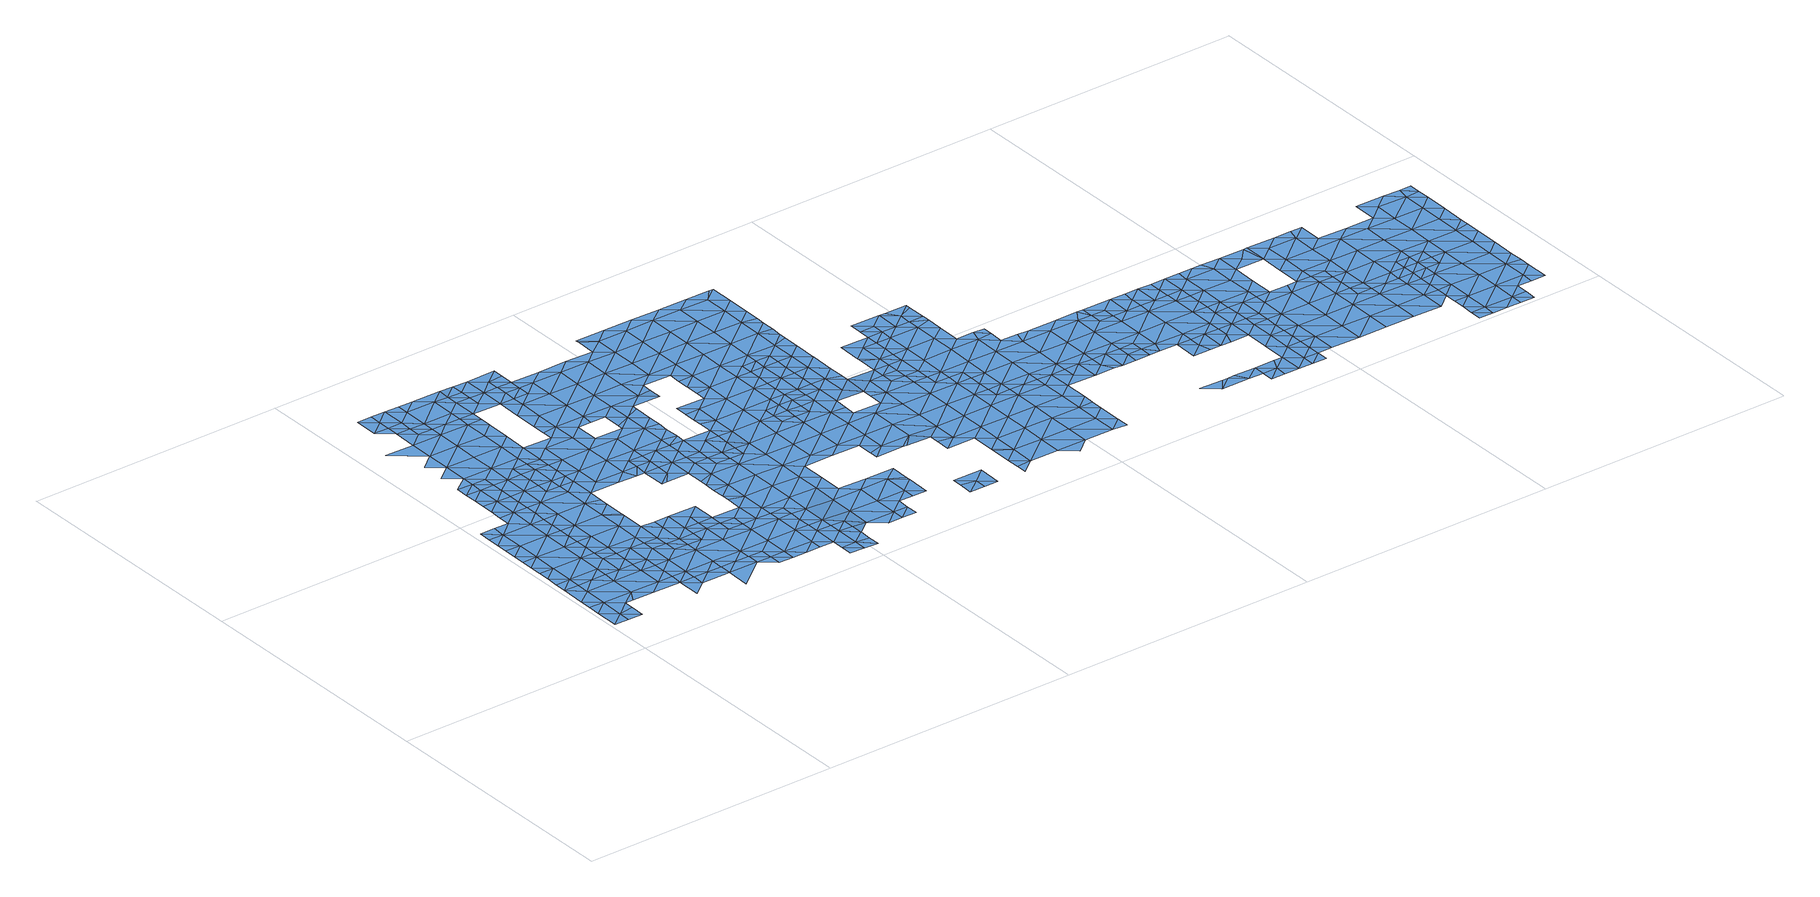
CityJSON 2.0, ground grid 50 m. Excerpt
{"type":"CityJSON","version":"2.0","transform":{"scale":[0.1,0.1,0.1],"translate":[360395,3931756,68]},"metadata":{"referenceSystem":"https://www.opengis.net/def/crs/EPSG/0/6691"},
"CityObjects":{
"waterbody1":{"type":"WaterBody","attributes":{"name":"9","class":"1140","function":"1","WaterBodyRiverFloodingRiskAttribute.description":"5","WaterBodyRiverFloodingRiskAttribute.rankOrg":"1","WaterBodyRiverFloodingRiskAttribute.adminType":"2","WaterBodyRiverFloodingRiskAttribute.scale":"L1"},"geometry":[{"type":"MultiSurface","lod":"1","boundaries":[[[0,1,2]],[[3,4,5]],[[4,6,5]],[[6,7,5]],[[5,7,8]],[[9,10,11]],[[12,2,13]],[[3,2,9]],[[0,2,3]],[[5,8,14]],[[0,3,5]],[[1,0,15]],[[0,5,14]],[[16,0,14]],[[9,2,10]],[[17,9,18]],[[11,18,9]],[[1,13,2]],[[9,19,3]],[[20,14,21]],[[8,21,14]],[[17,19,9]],[[15,0,16]],[[3,19,22]],[[22,4,3]],[[12,10,2]],[[23,24,25]],[[26,23,25]],[[25,24,27]],[[25,16,14]],[[27,16,25]],[[20,26,25]],[[14,20,25]]]}]},
"waterbody2":{"type":"WaterBody","attributes":{"name":"9","class":"1140","function":"1","WaterBodyRiverFloodingRiskAttribute.description":"5","WaterBodyRiverFloodingRiskAttribute.rankOrg":"1","WaterBodyRiverFloodingRiskAttribute.adminType":"2","WaterBodyRiverFloodingRiskAttribute.scale":"L1"},"geometry":[{"type":"MultiSurface","lod":"1","boundaries":[[[28,29,30]],[[31,32,13]],[[33,34,29]],[[29,28,33]],[[33,35,34]],[[36,13,32]],[[37,35,38]],[[37,34,35]],[[28,39,33]],[[35,40,38]],[[41,40,42]],[[41,38,40]],[[36,32,43]],[[39,44,33]],[[40,45,42]],[[46,47,48]],[[49,45,50]],[[49,42,45]],[[32,51,43]],[[35,52,40]],[[45,53,50]],[[53,54,55]],[[35,33,52]],[[55,50,53]],[[39,56,44]],[[57,47,58]],[[46,59,47]],[[33,44,52]],[[60,43,51]],[[53,61,54]],[[58,62,63]],[[64,61,65]],[[64,54,61]],[[56,66,44]],[[59,67,47]],[[45,68,53]],[[61,69,65]],[[47,67,58]],[[40,52,70]],[[71,72,62]],[[69,59,73]],[[45,40,68]],[[74,52,44]],[[73,65,69]],[[60,51,75]],[[53,76,61]],[[74,44,66]],[[77,78,79]],[[40,70,68]],[[51,80,81]],[[69,67,59]],[[82,70,52]],[[67,83,58]],[[58,84,62]],[[66,77,85]],[[51,81,75]],[[86,87,61]],[[61,87,69]],[[77,79,85]],[[88,74,66]],[[53,89,76]],[[82,52,74]],[[61,76,86]],[[88,66,85]],[[53,68,89]],[[62,90,71]],[[91,92,93]],[[79,94,85]],[[95,70,82]],[[96,93,71]],[[97,98,69]],[[69,98,67]],[[88,99,74]],[[100,70,95]],[[84,90,62]],[[69,87,97]],[[68,70,100]],[[101,75,81]],[[58,83,84]],[[102,76,89]],[[90,96,71]],[[103,91,93]],[[104,105,85]],[[104,85,94]],[[96,103,93]],[[106,68,100]],[[88,85,105]],[[107,101,81]],[[98,108,67]],[[89,68,109]],[[109,68,106]],[[110,107,81]],[[111,83,67]],[[103,112,91]],[[109,113,89]],[[99,88,114]],[[102,89,113]],[[115,101,107]],[[88,105,114]],[[116,96,90]],[[108,98,117]],[[118,113,109]],[[84,83,111]],[[105,119,114]],[[67,108,111]],[[111,120,84]],[[84,121,90]],[[119,105,122]],[[90,123,116]],[[118,124,113]],[[108,117,125]],[[109,126,118]],[[127,113,124]],[[125,128,108]],[[122,129,119]],[[130,127,124]],[[121,84,120]],[[90,121,123]],[[111,108,128]],[[114,119,131]],[[132,133,125]],[[129,131,119]],[[133,130,124]],[[132,130,133]],[[134,120,111]],[[135,136,137]],[[135,138,129]],[[137,138,135]],[[111,128,134]],[[139,125,133]],[[140,123,121]],[[128,125,139]],[[134,141,120]],[[120,141,121]],[[118,126,142]],[[138,143,129]],[[124,118,144]],[[145,142,126]],[[124,146,133]],[[137,147,138]],[[141,148,121]],[[144,118,142]],[[140,121,148]],[[149,128,139]],[[147,143,138]],[[150,140,148]],[[139,133,146]],[[124,144,146]],[[151,142,145]],[[146,152,139]],[[153,154,155]],[[151,145,156]],[[157,158,147]],[[147,158,143]],[[144,142,159]],[[149,139,152]],[[142,151,159]],[[156,155,154]],[[154,160,156]],[[149,161,162]],[[152,161,149]],[[163,143,164]],[[144,165,146]],[[143,158,164]],[[166,163,164]],[[157,167,158]],[[146,168,152]],[[169,162,161]],[[154,153,170]],[[166,171,172]],[[173,174,175]],[[144,159,176]],[[177,174,178]],[[179,180,169]],[[177,175,174]],[[172,171,181]],[[165,168,146]],[[171,166,164]],[[152,182,161]],[[159,183,176]],[[169,161,179]],[[184,154,170]],[[160,154,184]],[[185,167,186]],[[182,152,168]],[[144,176,165]],[[187,188,180]],[[186,178,185]],[[179,187,180]],[[189,181,190]],[[190,181,171]],[[178,174,185]],[[173,191,174]],[[170,189,190]],[[192,193,158]],[[158,167,192]],[[183,194,176]],[[182,195,161]],[[164,158,193]],[[196,170,190]],[[161,197,179]],[[167,185,192]],[[165,198,168]],[[199,188,187]],[[184,170,196]],[[193,200,164]],[[191,201,174]],[[195,197,161]],[[202,203,191]],[[174,204,185]],[[202,205,203]],[[171,164,200]],[[179,197,187]],[[206,184,196]],[[176,207,165]],[[187,208,199]],[[195,182,209]],[[203,201,191]],[[176,194,210]],[[196,190,211]],[[185,212,192]],[[213,206,196]],[[190,171,214]],[[197,215,187]],[[214,171,200]],[[194,216,210]],[[174,201,204]],[[165,207,198]],[[196,211,213]],[[187,215,208]],[[176,210,207]],[[211,190,214]],[[195,209,217]],[[206,213,218]],[[219,220,198]],[[185,204,212]],[[216,221,210]],[[207,219,198]],[[193,192,222]],[[208,223,224]],[[225,221,216]],[[226,211,214]],[[223,227,224]],[[228,195,217]],[[201,203,229]],[[203,230,229]],[[217,220,219]],[[231,204,201]],[[192,212,222]],[[208,215,223]],[[207,210,232]],[[232,210,221]],[[200,193,233]],[[197,195,234]],[[230,235,229]],[[214,200,233]],[[207,236,219]],[[217,219,228]],[[237,207,232]],[[212,204,238]],[[226,214,239]],[[193,222,233]],[[240,227,223]],[[201,229,241]],[[242,239,214]],[[195,228,234]],[[243,222,212]],[[244,223,215]],[[207,237,236]],[[215,197,245]],[[246,212,238]],[[231,201,241]],[[235,247,229]],[[243,212,246]],[[219,248,228]],[[249,219,236]],[[238,204,231]],[[214,233,242]],[[197,234,245]],[[247,250,229]],[[219,249,248]],[[235,251,247]],[[252,222,243]],[[241,229,250]],[[233,222,252]],[[242,253,239]],[[244,215,245]],[[223,244,240]],[[253,254,255]],[[255,239,253]],[[256,231,241]],[[254,257,258]],[[234,228,259]],[[260,242,233]],[[228,248,259]],[[261,233,252]],[[238,231,262]],[[263,245,234]],[[257,254,253]],[[264,256,241]],[[265,258,257]],[[241,250,264]],[[256,262,231]],[[265,266,267]],[[268,240,244]],[[257,266,265]],[[267,266,269]],[[264,250,270]],[[234,259,271]],[[245,272,244]],[[260,233,261]],[[260,273,242]],[[259,248,274]],[[263,234,271]],[[263,272,245]],[[275,257,253]],[[252,276,261]],[[253,242,273]],[[277,278,279]],[[272,268,244]],[[277,269,278]],[[270,280,264]],[[274,281,259]],[[269,266,278]],[[273,275,253]],[[259,282,271]],[[283,266,257]],[[259,281,282]],[[278,284,279]],[[285,264,280]],[[256,264,285]],[[286,260,261]],[[262,256,287]],[[266,288,278]],[[289,271,282]],[[290,256,285]],[[291,286,261]],[[287,256,290]],[[261,276,291]],[[263,271,289]],[[292,273,260]],[[293,268,272]],[[257,275,283]],[[294,275,273]],[[263,295,272]],[[296,291,276]],[[286,292,260]],[[288,266,283]],[[278,288,284]],[[297,295,263]],[[292,294,273]],[[295,293,272]],[[298,283,275]],[[282,299,289]],[[263,289,297]],[[300,298,275]],[[300,275,294]],[[284,301,302]],[[288,301,284]],[[303,304,305]],[[306,302,301]],[[296,307,291]],[[308,309,306]],[[310,286,291]],[[299,311,289]],[[312,288,283]],[[313,314,293]],[[315,294,292]],[[295,313,293]],[[316,283,298]],[[296,304,303]],[[317,303,305]],[[307,310,291]],[[306,301,308]],[[299,309,308]],[[303,307,296]],[[318,292,286]],[[319,314,313]],[[320,295,297]],[[321,315,292]],[[288,322,301]],[[297,289,323]],[[316,298,324]],[[310,318,286]],[[299,308,311]],[[312,283,316]],[[289,311,323]],[[301,325,308]],[[295,326,313]],[[319,313,327]],[[322,288,312]],[[320,326,295]],[[321,292,318]],[[303,328,307]],[[297,323,320]],[[316,324,329]],[[330,331,317]],[[329,324,332]],[[329,333,316]],[[303,317,331]],[[325,301,322]],[[325,334,308]],[[313,326,327]],[[312,316,333]],[[307,335,310]],[[336,337,332]],[[338,318,310]],[[337,321,318]],[[336,321,337]],[[311,308,334]],[[311,339,323]],[[328,335,307]],[[340,341,312]],[[340,312,333]],[[303,331,328]],[[334,339,311]],[[335,338,310]],[[322,312,341]],[[330,342,331]],[[343,332,337]],[[338,344,318]],[[345,337,318]],[[344,345,318]],[[346,347,322]],[[322,341,346]],[[325,322,347]],[[348,326,320]],[[320,323,349]],[[327,326,350]],[[342,351,331]],[[352,337,345]],[[331,351,328]],[[343,337,352]],[[323,339,349]],[[353,354,355]],[[342,353,355]],[[356,357,358]],[[359,335,328]],[[360,338,335]],[[358,357,361]],[[348,320,349]],[[325,347,362]],[[354,363,355]],[[351,359,328]],[[334,364,339]],[[350,326,348]],[[334,325,364]],[[342,355,351]],[[352,345,365]],[[366,365,345]],[[347,367,362]],[[364,325,362]],[[368,360,335]],[[369,370,371]],[[359,368,335]],[[369,361,370]],[[361,357,370]],[[372,352,365]],[[373,352,372]],[[374,373,372]],[[363,375,355]],[[367,376,362]],[[377,350,348]],[[355,378,351]],[[379,371,370]],[[363,371,379]],[[380,374,372]],[[381,374,380]],[[339,364,382]],[[349,339,383]],[[365,384,372]],[[385,381,380]],[[386,387,360]],[[388,370,357]],[[384,365,366]],[[368,386,360]],[[348,349,383]],[[351,389,359]],[[339,382,383]],[[387,386,366]],[[390,380,372]],[[363,379,375]],[[391,385,392]],[[378,389,351]],[[385,380,392]],[[393,372,384]],[[376,391,392]],[[394,379,370]],[[355,375,378]],[[395,384,366]],[[386,395,366]],[[362,376,396]],[[390,372,393]],[[359,397,368]],[[398,348,383]],[[377,348,398]],[[364,362,399]],[[388,394,370]],[[390,400,380]],[[389,397,359]],[[397,386,368]],[[357,401,388]],[[376,392,396]],[[399,362,396]],[[379,402,375]],[[392,380,400]],[[403,383,382]],[[404,395,386]],[[382,364,405]],[[394,402,379]],[[398,406,377]],[[407,392,400]],[[408,384,395]],[[409,392,407]],[[403,398,383]],[[410,404,386]],[[375,411,378]],[[396,392,409]],[[364,399,405]],[[397,410,386]],[[402,411,375]],[[412,413,401]],[[414,408,395]],[[414,395,404]],[[415,396,409]],[[403,382,405]],[[378,416,389]],[[399,396,417]],[[417,396,415]],[[388,401,413]],[[403,418,398]],[[411,416,378]],[[419,399,417]],[[413,420,388]],[[388,421,394]],[[389,422,397]],[[405,399,423]],[[424,404,410]],[[423,399,419]],[[425,410,397]],[[406,398,418]],[[420,421,388]],[[416,422,389]],[[426,427,405]],[[426,405,423]],[[422,425,397]],[[394,428,402]],[[429,424,410]],[[403,405,427]],[[425,429,410]],[[418,430,406]],[[421,428,394]],[[402,431,411]],[[432,424,429]],[[433,416,411]],[[418,403,434]],[[403,427,434]],[[435,420,413]],[[428,431,402]],[[431,433,411]],[[436,425,422]],[[433,437,416]],[[438,422,416]],[[418,434,439]],[[430,418,439]],[[437,438,416]],[[420,440,421]],[[441,436,422]],[[438,442,422]],[[442,441,422]],[[440,420,435]],[[421,443,428]],[[444,433,431]],[[443,421,440]],[[428,445,431]],[[431,446,444]],[[435,447,440]],[[445,428,443]],[[447,435,448]],[[447,449,440]],[[443,440,449]],[[450,431,445]],[[446,431,450]],[[451,445,443]],[[452,451,443]],[[452,443,449]],[[453,446,450]],[[454,450,445]],[[451,454,445]],[[455,453,450]],[[450,454,455]],[[454,456,455]],[[457,456,454]],[[458,455,456]],[[459,458,456]],[[459,456,457]],[[457,460,459]],[[457,461,460]],[[462,459,460]],[[461,463,460]],[[460,464,462]],[[463,464,460]],[[465,464,463]],[[466,465,463]],[[467,464,465]],[[465,466,468]],[[465,469,467]],[[465,468,469]],[[469,470,467]]]}]},
"waterbody3":{"type":"WaterBody","attributes":{"name":"9","class":"1140","function":"1","WaterBodyRiverFloodingRiskAttribute.description":"5","WaterBodyRiverFloodingRiskAttribute.rankOrg":"2","WaterBodyRiverFloodingRiskAttribute.adminType":"2","WaterBodyRiverFloodingRiskAttribute.scale":"L1"},"geometry":[{"type":"MultiSurface","lod":"1","boundaries":[[[471,472,92]],[[92,91,471]],[[473,472,471]],[[91,112,471]],[[112,474,471]],[[116,103,96]],[[473,471,474]],[[103,475,112]],[[103,116,475]],[[476,474,112]],[[475,476,112]],[[116,123,475]],[[477,474,476]],[[123,478,475]],[[479,476,475]],[[477,476,480]],[[479,480,476]],[[123,140,478]],[[479,475,478]],[[140,150,478]],[[150,481,478]],[[478,481,479]],[[480,479,482]],[[483,482,479]],[[479,481,483]],[[150,484,481]],[[485,481,484]],[[484,150,188]],[[188,486,484]],[[485,484,486]],[[199,487,188]],[[188,487,486]],[[488,486,487]],[[199,224,487]],[[224,488,487]],[[199,208,224]],[[224,227,488]]]}]},
"waterbody4":{"type":"WaterBody","attributes":{"name":"9","class":"1140","function":"1","WaterBodyRiverFloodingRiskAttribute.description":"5","WaterBodyRiverFloodingRiskAttribute.rankOrg":"2","WaterBodyRiverFloodingRiskAttribute.adminType":"2","WaterBodyRiverFloodingRiskAttribute.scale":"L1"},"geometry":[{"type":"MultiSurface","lod":"1","boundaries":[[[489,38,490]],[[37,38,489]],[[34,37,489]],[[34,489,491]],[[29,34,491]],[[492,147,493]],[[157,147,492]],[[28,30,494]],[[22,19,495]],[[495,496,4]],[[491,497,498]],[[497,499,498]],[[500,499,497]],[[501,502,503]],[[504,503,502]],[[137,136,493]],[[505,493,136]],[[493,505,506]],[[493,506,507]],[[507,506,115]],[[507,115,508]],[[509,507,508]],[[507,509,492]],[[175,177,509]],[[177,178,509]],[[504,65,503]],[[509,178,492]],[[492,178,186]],[[205,202,510]],[[202,191,510]],[[173,175,510]],[[510,175,511]],[[512,511,175]],[[513,511,512]],[[55,54,514]],[[64,65,504]],[[64,504,54]],[[54,504,514]],[[504,515,514]],[[50,55,514]],[[49,50,516]],[[42,49,516]],[[41,42,490]],[[489,490,497]],[[491,489,497]],[[30,29,491]],[[135,517,136]],[[493,147,137]],[[505,136,517]],[[518,515,504]],[[514,515,519]],[[520,521,522]],[[521,523,522]],[[516,520,522]],[[516,514,520]],[[516,50,514]],[[490,516,522]],[[490,42,516]],[[490,522,524]],[[499,525,498]],[[526,496,527]],[[497,528,500]],[[529,528,524]],[[530,529,524]],[[531,530,522]],[[522,523,531]],[[46,48,501]],[[46,501,503]],[[504,502,518]],[[73,46,503]],[[65,73,503]],[[519,520,514]],[[524,528,497]],[[497,490,524]],[[532,506,505]],[[101,115,506]],[[533,107,110]],[[107,533,508]],[[533,534,508]],[[534,512,508]],[[115,107,508]],[[508,512,509]],[[507,492,493]],[[186,157,492]],[[167,157,186]],[[510,191,173]],[[511,535,510]],[[175,509,512]],[[534,513,512]],[[535,511,536]],[[60,75,537]],[[43,60,537]],[[36,43,538]],[[10,538,539]],[[11,10,539]],[[18,11,539]],[[18,539,540]],[[540,539,78]],[[541,536,542]],[[13,36,538]],[[12,13,538]],[[10,12,538]],[[78,539,532]],[[539,538,532]],[[532,538,537]],[[538,43,537]],[[532,537,506]],[[537,75,506]],[[75,101,506]],[[79,78,532]],[[104,94,517]],[[517,94,505]],[[94,532,505]],[[105,104,517]],[[122,105,517]],[[56,39,540]],[[77,56,540]],[[494,39,28]],[[56,77,66]],[[135,129,122]],[[522,530,524]],[[543,205,535]],[[544,543,535]],[[541,544,535]],[[73,59,46]],[[535,205,510]],[[536,541,535]],[[135,122,517]],[[79,532,94]],[[540,78,77]],[[18,540,39]],[[494,18,39]],[[22,495,4]],[[6,4,496]],[[6,496,7]],[[526,7,496]],[[496,498,527]],[[496,491,498]],[[495,491,496]],[[495,30,491]],[[19,30,495]],[[19,494,30]],[[17,494,19]],[[17,18,494]],[[525,527,498]],[[38,41,490]]]}]},
"waterbody5":{"type":"WaterBody","attributes":{"name":"9","class":"1140","function":"1","WaterBodyRiverFloodingRiskAttribute.description":"5","WaterBodyRiverFloodingRiskAttribute.rankOrg":"2","WaterBodyRiverFloodingRiskAttribute.adminType":"2","WaterBodyRiverFloodingRiskAttribute.scale":"L1"},"geometry":[{"type":"MultiSurface","lod":"1","boundaries":[[[86,76,545]],[[130,545,127]],[[132,546,130]],[[102,127,545]],[[86,545,87]],[[97,87,546]],[[117,546,132]],[[117,98,546]],[[113,127,102]],[[76,102,545]],[[87,545,546]],[[132,125,117]],[[98,97,546]],[[130,546,545]]]}]},
"waterbody6":{"type":"WaterBody","attributes":{"name":"9","class":"1140","function":"1","WaterBodyRiverFloodingRiskAttribute.description":"5","WaterBodyRiverFloodingRiskAttribute.rankOrg":"1","WaterBodyRiverFloodingRiskAttribute.adminType":"2","WaterBodyRiverFloodingRiskAttribute.scale":"L1"},"geometry":[{"type":"MultiSurface","lod":"1","boundaries":[[[547,548,549]],[[550,551,483]],[[488,227,548]],[[481,485,483]],[[550,486,547]],[[486,488,548]],[[483,485,550]],[[551,482,483]],[[485,486,550]],[[547,486,548]],[[552,549,548]],[[551,550,547]],[[552,548,227]]]}]},
"waterbody7":{"type":"WaterBody","attributes":{"name":"9","class":"1140","function":"1","WaterBodyRiverFloodingRiskAttribute.description":"5","WaterBodyRiverFloodingRiskAttribute.rankOrg":"2","WaterBodyRiverFloodingRiskAttribute.adminType":"2","WaterBodyRiverFloodingRiskAttribute.scale":"L1"},"geometry":[{"type":"MultiSurface","lod":"1","boundaries":[[[184,553,194]],[[554,184,194]],[[206,218,553]],[[239,255,555]],[[254,556,555]],[[156,160,554]],[[226,239,555]],[[553,184,206]],[[151,156,554]],[[159,151,554]],[[183,159,554]],[[183,554,194]],[[213,211,226]],[[213,226,555]],[[160,184,554]],[[218,213,555]],[[225,553,218]],[[225,556,265]],[[556,225,218]],[[556,218,555]],[[216,194,553]],[[254,555,255]],[[258,556,254]],[[265,556,258]],[[216,553,225]]]}]},
"waterbody8":{"type":"WaterBody","attributes":{"name":"9","class":"1140","function":"1","WaterBodyRiverFloodingRiskAttribute.description":"5","WaterBodyRiverFloodingRiskAttribute.rankOrg":"1","WaterBodyRiverFloodingRiskAttribute.adminType":"2","WaterBodyRiverFloodingRiskAttribute.scale":"L1"},"geometry":[{"type":"MultiSurface","lod":"1","boundaries":[[[557,558,559]],[[560,557,559]],[[560,559,561]],[[559,558,562]],[[562,563,559]],[[563,561,559]]]}]},
"waterbody9":{"type":"WaterBody","attributes":{"name":"9","class":"1140","function":"1","WaterBodyRiverFloodingRiskAttribute.description":"5","WaterBodyRiverFloodingRiskAttribute.rankOrg":"2","WaterBodyRiverFloodingRiskAttribute.adminType":"2","WaterBodyRiverFloodingRiskAttribute.scale":"L1"},"geometry":[{"type":"MultiSurface","lod":"1","boundaries":[[[300,315,564]],[[336,564,321]],[[324,300,564]],[[324,298,300]],[[300,294,315]],[[336,332,564]],[[324,564,332]],[[315,321,564]]]}]},
"waterbody10":{"type":"WaterBody","attributes":{"name":"9","class":"1140","function":"1","WaterBodyRiverFloodingRiskAttribute.description":"5","WaterBodyRiverFloodingRiskAttribute.rankOrg":"2","WaterBodyRiverFloodingRiskAttribute.adminType":"2","WaterBodyRiverFloodingRiskAttribute.scale":"L1"},"geometry":[{"type":"MultiSurface","lod":"1","boundaries":[[[381,385,565]],[[566,565,385]],[[391,376,566]],[[381,565,374]],[[566,385,391]],[[346,341,566]],[[340,333,565]],[[343,352,567]],[[373,567,352]],[[373,374,567]],[[565,567,374]],[[565,333,567]],[[333,329,567]],[[329,343,567]],[[332,343,329]],[[341,565,566]],[[341,340,565]],[[347,346,367]],[[367,346,566]],[[367,566,376]]]}]},
"waterbody11":{"type":"WaterBody","attributes":{"name":"9","class":"1140","function":"1","WaterBodyRiverFloodingRiskAttribute.description":"5","WaterBodyRiverFloodingRiskAttribute.rankOrg":"2","WaterBodyRiverFloodingRiskAttribute.adminType":"2","WaterBodyRiverFloodingRiskAttribute.scale":"L1"},"geometry":[{"type":"MultiSurface","lod":"1","boundaries":[[[424,414,404]],[[568,414,424]],[[408,414,569]],[[569,414,568]],[[424,432,568]],[[570,569,568]],[[570,568,432]],[[436,571,425]],[[571,432,429]],[[429,425,571]],[[432,572,570]],[[572,432,571]],[[436,441,571]],[[444,573,433]],[[573,438,437]],[[574,575,576]],[[437,433,573]],[[576,570,574]],[[570,572,574]],[[573,577,438]],[[575,578,579]],[[574,578,575]],[[577,441,442]],[[442,438,577]],[[579,580,581]],[[444,446,573]],[[582,583,571]],[[571,441,582]],[[580,579,578]],[[572,571,583]],[[441,577,582]],[[583,584,572]],[[446,585,573]],[[574,572,584]],[[574,586,578]],[[578,587,580]],[[584,586,574]],[[577,573,588]],[[586,587,578]],[[585,446,453]],[[573,585,588]],[[582,577,589]],[[582,590,583]],[[453,455,585]],[[583,591,584]],[[577,588,589]],[[592,587,586]],[[593,586,584]],[[594,588,585]],[[590,582,589]],[[583,590,591]],[[594,585,455]],[[584,591,593]],[[586,595,592]],[[595,586,593]],[[588,596,589]],[[590,597,591]],[[594,596,588]],[[592,595,598]],[[589,599,590]],[[455,458,594]],[[600,599,589]],[[458,459,594]],[[601,590,599]],[[597,590,601]],[[589,596,600]],[[602,597,601]],[[603,596,594]],[[600,604,599]],[[605,594,459]],[[596,606,600]],[[607,604,600]],[[605,459,462]],[[603,594,605]],[[603,606,596]],[[462,464,605]],[[600,606,607]],[[464,608,605]],[[609,603,605]],[[608,609,605]],[[467,608,464]],[[603,610,606]],[[607,606,611]],[[609,610,603]],[[612,613,614]],[[610,611,606]],[[467,470,608]],[[614,613,615]],[[468,616,469]],[[470,617,608]],[[615,613,618]],[[608,617,609]],[[619,470,469]],[[620,611,610]],[[609,621,610]],[[469,616,619]],[[622,615,618]],[[619,617,470]],[[617,623,609]],[[621,624,610]],[[624,620,610]],[[609,623,621]],[[619,616,625]],[[626,627,618]],[[622,618,627]],[[628,620,624]],[[629,617,619]],[[630,619,625]],[[631,621,623]],[[617,632,623]],[[623,633,631]],[[630,625,634]],[[619,630,629]],[[634,635,630]],[[617,629,632]],[[633,623,632]],[[635,636,630]],[[630,636,629]],[[637,633,632]],[[638,637,632]],[[635,639,636]],[[632,629,640]],[[640,629,636]],[[639,641,636]],[[642,632,640]],[[638,632,642]],[[643,640,636]],[[641,643,636]],[[644,638,642]],[[645,642,640]],[[646,645,640]],[[646,640,643]],[[647,643,641]],[[648,644,642]],[[645,649,642]],[[650,651,652]],[[647,641,653]],[[649,648,642]],[[654,650,652]],[[655,643,647]],[[656,650,654]],[[657,656,654]],[[653,658,647]],[[659,655,647]],[[660,657,654]],[[661,657,660]],[[662,661,660]],[[663,654,652]],[[659,647,658]],[[664,662,665]],[[662,660,665]],[[658,664,665]],[[654,666,660]],[[667,658,665]],[[659,658,667]],[[666,654,663]],[[660,668,665]],[[669,659,667]],[[668,660,666]],[[665,670,667]],[[671,669,667]],[[672,670,665]],[[672,665,668]],[[667,670,671]],[[666,663,673]],[[663,674,673]],[[668,666,675]],[[671,670,676]],[[666,673,675]],[[672,668,677]],[[674,678,673]],[[668,675,677]],[[676,670,679]],[[670,672,680]],[[672,677,680]],[[679,670,680]],[[675,681,677]],[[675,673,682]],[[673,678,682]],[[683,679,680]],[[684,685,677]],[[677,685,680]],[[675,686,681]],[[677,681,684]],[[687,683,680]],[[675,682,686]],[[688,682,678]],[[680,685,687]],[[689,681,686]],[[683,687,690]],[[682,691,686]],[[686,692,689]],[[691,682,688]],[[693,686,691]],[[692,686,693]],[[688,694,691]],[[695,692,693]],[[696,693,691]],[[697,696,691]],[[691,694,697]],[[698,695,693]],[[693,696,699]],[[693,699,698]]]}]},
"waterbody12":{"type":"WaterBody","attributes":{"name":"9","class":"1140","function":"1","WaterBodyRiverFloodingRiskAttribute.description":"5","WaterBodyRiverFloodingRiskAttribute.rankOrg":"1","WaterBodyRiverFloodingRiskAttribute.adminType":"2","WaterBodyRiverFloodingRiskAttribute.scale":"L1"},"geometry":[{"type":"MultiSurface","lod":"1","boundaries":[[[569,700,408]],[[569,570,700]],[[575,701,700]],[[701,702,700]],[[703,702,701]],[[704,408,700]],[[576,700,570]],[[576,575,700]],[[575,579,701]],[[579,581,701]],[[581,703,701]],[[704,700,702]]]}]},
"waterbody13":{"type":"WaterBody","attributes":{"name":"9","class":"1140","function":"1","WaterBodyRiverFloodingRiskAttribute.description":"5","WaterBodyRiverFloodingRiskAttribute.rankOrg":"1","WaterBodyRiverFloodingRiskAttribute.adminType":"2","WaterBodyRiverFloodingRiskAttribute.scale":"L1"},"geometry":[{"type":"MultiSurface","lod":"1","boundaries":[[[598,705,706]],[[592,598,706]],[[587,707,708]],[[709,706,710]],[[706,709,707]],[[711,712,708]],[[706,705,710]],[[592,706,587]],[[587,706,707]],[[708,707,711]],[[712,581,580]],[[708,712,580]],[[580,587,708]]]}]},
"waterbody14":{"type":"WaterBody","attributes":{"name":"9","class":"1140","function":"1","WaterBodyRiverFloodingRiskAttribute.description":"5","WaterBodyRiverFloodingRiskAttribute.rankOrg":"1","WaterBodyRiverFloodingRiskAttribute.adminType":"2","WaterBodyRiverFloodingRiskAttribute.scale":"L1"},"geometry":[{"type":"MultiSurface","lod":"1","boundaries":[[[641,713,714]],[[653,641,715]],[[664,653,715]],[[641,714,715]],[[713,716,714]],[[714,717,718]],[[627,719,720]],[[719,721,720]],[[722,716,713]],[[715,714,718]],[[723,651,724]],[[656,725,650]],[[725,717,721]],[[658,653,664]],[[715,662,664]],[[657,725,656]],[[718,717,725]],[[657,718,725]],[[661,718,657]],[[662,718,661]],[[715,718,662]],[[721,719,726]],[[651,650,724]],[[627,626,719]],[[723,727,651]],[[728,719,626]],[[719,728,729]],[[726,723,724]],[[729,726,719]],[[726,724,721]],[[721,724,725]],[[725,724,650]],[[722,713,635]],[[639,635,713]],[[730,722,731]],[[722,635,731]],[[713,641,639]],[[731,635,634]],[[634,625,731]],[[625,732,731]],[[730,731,732]]]}]},
"waterbody15":{"type":"WaterBody","attributes":{"name":"9","class":"1140","function":"1","WaterBodyRiverFloodingRiskAttribute.description":"5","WaterBodyRiverFloodingRiskAttribute.rankOrg":"1","WaterBodyRiverFloodingRiskAttribute.adminType":"2","WaterBodyRiverFloodingRiskAttribute.scale":"L1"},"geometry":[{"type":"MultiSurface","lod":"1","boundaries":[[[733,734,735]],[[736,737,738]],[[739,737,736]],[[740,741,742]],[[740,743,741]],[[743,740,744]],[[745,744,740]],[[744,745,746]],[[746,745,747]],[[748,747,745]],[[749,747,748]],[[747,749,750]],[[751,750,749]],[[750,751,752]],[[685,752,751]],[[684,752,685]],[[684,689,752]],[[681,689,684]],[[683,690,753]],[[753,690,754]],[[690,751,754]],[[755,753,754]],[[755,756,753]],[[757,756,755]],[[758,759,760]],[[761,760,759]],[[760,761,762]],[[763,762,761]],[[763,764,762]],[[765,757,766]],[[767,757,765]],[[759,757,767]],[[759,767,768]],[[767,765,768]],[[769,766,757]],[[770,766,769]],[[771,772,773]],[[772,774,773]],[[772,775,774]],[[772,755,775]],[[772,769,755]],[[774,775,776]],[[754,776,775]],[[749,776,754]],[[738,774,776]],[[777,737,778]],[[739,778,737]],[[779,778,739]],[[778,779,780]],[[779,781,780]],[[781,779,782]],[[783,782,779]],[[784,785,742]],[[740,742,785]],[[785,786,787]],[[788,787,786]],[[788,739,787]],[[787,739,736]],[[736,748,787]],[[736,776,748]],[[787,745,785]],[[789,741,743]],[[790,645,646]],[[790,791,645]],[[792,791,790]],[[792,760,791]],[[792,790,659]],[[655,659,790]],[[790,643,655]],[[792,659,669]],[[671,758,792]],[[669,671,792]],[[649,645,791]],[[644,648,793]],[[648,794,793]],[[762,794,648]],[[791,762,648]],[[795,793,794]],[[795,796,793]],[[797,798,796]],[[797,799,798]],[[744,800,743]],[[740,785,745]],[[746,801,744]],[[624,802,628]],[[802,624,631]],[[621,631,624]],[[631,633,802]],[[633,799,802]],[[799,628,802]],[[799,633,798]],[[798,633,637]],[[637,638,798]],[[798,638,796]],[[796,638,793]],[[793,638,644]],[[791,648,649]],[[803,746,747]],[[745,787,748]],[[776,749,748]],[[747,750,804]],[[749,754,751]],[[752,805,750]],[[687,685,751]],[[689,692,752]],[[646,643,790]],[[687,751,690]],[[679,683,753]],[[755,754,775]],[[756,679,753]],[[806,807,694]],[[694,807,808]],[[808,807,809]],[[809,807,810]],[[807,811,810]],[[807,812,811]],[[810,811,735]],[[811,733,735]],[[813,733,811]],[[734,814,735]],[[815,735,814]],[[815,816,735]],[[817,816,818]],[[817,810,816]],[[817,819,810]],[[817,820,819]],[[769,757,755]],[[820,821,819]],[[821,789,819]],[[819,789,743]],[[800,819,743]],[[800,809,819]],[[822,809,800]],[[800,823,822]],[[800,744,823]],[[801,823,744]],[[804,803,747]],[[804,805,824]],[[804,750,805]],[[695,824,805]],[[824,695,698]],[[760,792,758]],[[761,759,768]],[[760,762,791]],[[761,825,763]],[[794,762,764]],[[825,761,768]],[[772,770,769]],[[770,772,771]],[[736,738,776]],[[778,780,777]],[[816,810,735]],[[819,809,810]],[[809,822,808]],[[788,779,739]],[[781,782,826]],[[788,783,779]],[[697,694,808]],[[806,812,807]],[[812,827,811]],[[813,827,828]],[[829,699,822]],[[699,829,698]],[[805,692,695]],[[692,805,752]],[[823,829,822]],[[827,813,811]],[[699,696,822]],[[696,808,822]],[[808,696,697]],[[785,784,830]],[[785,830,786]],[[786,831,788]],[[830,831,786]],[[831,783,788]],[[820,817,832]],[[818,832,817]]]}]},
"waterbody16":{"type":"WaterBody","attributes":{"name":"9","class":"1140","function":"1","WaterBodyRiverFloodingRiskAttribute.description":"5","WaterBodyRiverFloodingRiskAttribute.rankOrg":"2","WaterBodyRiverFloodingRiskAttribute.adminType":"2","WaterBodyRiverFloodingRiskAttribute.scale":"L1"},"geometry":[{"type":"MultiSurface","lod":"1","boundaries":[[[801,833,823]],[[801,746,833]],[[803,833,746]],[[803,824,833]],[[803,804,824]],[[698,829,833]],[[824,698,833]],[[829,823,833]]]}]}
},
"vertices":[
[90,153,13],[118,130,13],[146,152,13],[90,199,13],[62,223,14],[34,200,13],[34,223,14],[6,224,14],[5,178,13],[147,199,13],[175,175,13],[175,198,13],[175,152,13],[174,129,13],[33,154,13],[77,130,13],[61,131,13],[147,222,14],[176,221,14],[119,222,14],[4,131,13],[5,155,13],[91,223,14],[32,85,13],[60,84,13],[32,108,13],[4,85,13],[61,112,13],
[148,268,14],[120,291,14],[120,268,14],[174,83,13],[202,105,13],[149,291,14],[121,315,14],[149,337,14],[203,128,13],[121,338,14],[121,361,14],[177,267,14],[150,383,14],[122,384,14],[122,407,14],[231,128,13],[205,290,14],[151,430,14],[97,592,15],[97,615,15],[68,593,15],[122,430,14],[123,453,15],[259,104,13],[206,336,14],[151,476,15],[123,499,15],[123,476,15],[205,267,14],[69,639,15],[98,662,15],[125,592,15],[259,127,13],[152,522,15],[98,708,15],[70,685,15],[124,522,15],[124,546,15],[233,267,14],[154,614,15],[207,429,14],[153,568,15],[207,383,14],[99,754,15],[42,755,15],[125,569,15],[234,313,14],[288,127,13],[180,498,15],[233,243,14],[233,220,14],[261,220,13],[258,58,13],[316,103,13],[235,359,14],[154,661,15],[155,707,15],[261,243,13],[181,522,15],[181,545,15],[262,289,13],[208,475,15],[156,753,15],[100,823,15],[72,824,15],[100,800,15],[289,219,13],[235,365,14],[128,777,15],[181,568,15],[182,591,15],[263,312,13],[235,405,14],[316,127,13],[208,498,15],[128,800,15],[290,243,13],[290,266,13],[236,423,14],[344,103,13],[210,614,15],[236,451,14],[344,80,13],[211,660,15],[129,823,15],[237,498,14],[291,312,13],[344,126,13],[156,776,15],[210,590,15],[265,474,14],[319,288,13],[212,706,15],[212,752,15],[318,265,13],[184,776,15],[266,520,14],[238,590,14],[293,450,14],[237,521,14],[239,636,14],[347,265,13],[238,544,14],[347,311,13],[238,567,14],[266,566,14],[240,682,15],[346,242,13],[346,219,13],[374,218,13],[375,241,13],[267,613,14],[213,775,15],[240,729,15],[321,473,14],[403,264,13],[322,519,14],[332,450,13],[323,566,14],[403,218,13],[241,752,15],[296,635,14],[241,775,15],[350,473,14],[324,612,14],[359,403,13],[377,426,13],[349,403,13],[349,450,13],[431,217,13],[431,240,13],[350,496,14],[378,449,13],[324,658,14],[296,655,14],[404,295,13],[432,287,13],[380,565,14],[404,310,13],[459,217,13],[352,588,14],[296,682,14],[405,403,13],[433,333,13],[404,334,13],[486,124,13],[486,147,13],[458,124,13],[379,518,14],[458,147,13],[458,171,13],[325,704,14],[297,728,14],[405,356,13],[352,634,14],[379,495,14],[406,449,13],[487,193,13],[459,194,13],[326,750,14],[298,774,14],[405,370,13],[433,379,13],[514,123,12],[488,239,13],[489,286,13],[407,495,14],[381,657,14],[434,425,13],[382,703,14],[408,587,14],[326,774,14],[489,332,13],[543,146,10],[514,100,12],[542,100,10],[544,192,10],[514,77,12],[434,448,13],[436,564,14],[355,773,14],[378,634,14],[436,518,14],[462,402,13],[545,239,11],[462,425,13],[490,378,13],[382,750,14],[435,495,14],[409,634,14],[463,448,13],[437,610,14],[408,597,14],[464,511,14],[545,285,11],[383,796,14],[355,796,14],[464,494,14],[490,401,13],[355,819,14],[438,656,14],[599,99,10],[570,76,10],[601,191,10],[464,540,14],[546,331,11],[438,702,14],[599,76,10],[465,586,14],[465,561,14],[573,215,11],[519,401,12],[412,818,14],[600,145,10],[547,377,11],[573,261,11],[440,795,14],[439,749,14],[573,216,11],[627,99,10],[466,633,14],[466,622,14],[628,122,10],[627,75,10],[574,307,11],[547,423,11],[519,447,13],[519,424,12],[657,191,10],[548,470,12],[520,470,13],[494,655,14],[603,376,11],[603,330,11],[629,214,10],[496,748,14],[656,144,10],[520,493,13],[549,516,12],[521,522,12],[469,818,14],[521,539,12],[656,121,10],[495,702,14],[497,794,14],[604,423,11],[522,632,14],[605,469,12],[631,307,11],[521,561,12],[550,562,12],[522,586,12],[684,121,10],[523,659,13],[523,678,13],[606,515,12],[578,585,12],[685,167,10],[660,375,11],[686,213,10],[606,561,12],[552,701,13],[685,176,10],[659,329,11],[661,422,11],[525,817,13],[633,445,12],[553,793,13],[687,306,11],[553,747,13],[634,491,12],[580,677,13],[633,468,12],[607,607,12],[579,605,12],[715,282,11],[687,275,11],[687,259,11],[579,631,12],[716,328,11],[608,654,12],[579,654,12],[717,375,11],[608,700,13],[663,560,12],[554,839,13],[526,855,13],[661,445,12],[662,514,12],[743,259,11],[717,421,11],[526,863,13],[610,792,13],[690,444,12],[664,607,12],[609,746,13],[662,491,12],[664,653,12],[611,838,13],[583,862,13],[773,327,11],[691,514,12],[749,258,11],[772,281,11],[690,491,12],[691,537,12],[665,699,13],[773,374,11],[690,467,12],[718,467,12],[745,397,11],[666,745,13],[691,560,12],[692,583,12],[800,258,9],[719,490,12],[746,418,11],[746,443,12],[692,606,12],[692,629,12],[667,838,13],[667,791,13],[639,861,13],[829,280,9],[747,490,12],[800,239,9],[799,211,9],[828,234,9],[854,72,9],[882,95,9],[854,93,9],[829,327,9],[802,396,10],[854,118,9],[721,652,12],[856,211,9],[722,698,13],[775,466,12],[803,443,10],[721,629,12],[830,373,9],[855,160,9],[883,141,9],[855,164,9],[776,512,12],[747,513,12],[748,536,12],[885,233,9],[749,628,12],[696,860,13],[885,279,9],[884,187,9],[776,559,12],[748,559,12],[723,744,13],[723,790,13],[804,489,12],[748,582,12],[831,419,9],[803,425,10],[940,140,9],[886,326,9],[804,535,12],[749,605,12],[777,605,12],[804,503,12],[941,186,9],[832,465,10],[778,651,12],[887,372,9],[724,837,13],[778,697,13],[805,581,12],[939,94,9],[941,232,9],[780,790,13],[860,442,10],[779,743,13],[753,859,13],[805,582,12],[860,488,10],[806,627,12],[888,418,9],[942,279,9],[967,70,9],[996,93,9],[860,465,10],[806,659,12],[943,325,9],[806,674,12],[781,836,13],[807,695,13],[997,139,9],[997,185,9],[943,371,9],[807,720,13],[888,441,10],[916,395,9],[807,737,13],[808,766,13],[998,231,9],[916,418,9],[800,859,13],[999,278,9],[916,441,10],[971,301,9],[809,812,13],[1053,92,9],[944,394,9],[971,324,9],[971,347,9],[809,858,13],[1053,138,9],[972,394,9],[972,371,9],[1054,184,9],[999,301,9],[1055,231,9],[1027,300,9],[1081,115,9],[1081,90,9],[1082,161,9],[1055,277,9],[1083,207,9],[1082,185,9],[1056,300,9],[1083,253,9],[1084,299,8],[1112,276,8],[1140,252,8],[1112,299,8],[1141,299,8],[1169,275,8],[1180,252,8],[1169,298,8],[1197,251,8],[1197,298,8],[1225,274,8],[1224,251,8],[1226,297,8],[1253,251,8],[1254,274,8],[1254,297,8],
[101,846,15],[73,870,15],[101,870,15],[129,869,15],[157,799,15],[157,846,15],[158,869,15],[213,798,15],[214,845,15],[186,868,15],[242,821,14],[243,867,15],[242,844,14],[270,798,14],[270,821,14],[299,820,14],[327,797,14],[327,820,14],
[93,338,14],[93,384,14],[92,292,14],[431,194,13],[374,195,13],[148,245,14],[91,246,14],[34,247,14],[36,339,14],[35,293,14],[7,316,14],[8,339,14],[68,570,15],[68,546,15],[96,569,15],[96,523,15],[317,196,13],[316,150,13],[373,149,13],[372,103,13],[430,148,13],[486,101,13],[457,78,13],[429,102,13],[429,79,13],[95,477,15],[67,500,15],[94,430,14],[318,242,13],[67,523,15],[66,477,15],[66,454,15],[38,454,15],[37,431,14],[9,455,15],[37,385,14],[7,293,14],[6,247,14],[7,270,14],[8,362,14],[8,386,14],[9,409,14],[9,432,14],[260,197,13],[372,79,13],[400,79,13],[485,55,13],[457,55,13],[260,151,13],[203,151,13],[204,198,13],[205,244,14],[485,31,13],[456,32,13],[513,54,12],[513,31,12],
[209,521,15],[210,567,15],
[299,866,14],[327,843,14],[356,866,14],[271,844,14],[270,867,14],[356,845,14],
[435,471,14],[378,472,14],[491,424,13],[492,471,14],
[741,101,10],[740,74,10],[769,96,10],[741,120,10],[798,119,10],[769,73,10],[797,73,10],
[662,468,12],
[720,559,12],[720,606,12],[719,513,12],
[888,464,10],[889,487,10],[917,487,10],[944,417,9],[945,463,10],[999,324,9],[946,510,10],[918,533,10],[917,510,10],[1000,370,9],[946,556,10],[918,556,10],[947,579,10],[918,579,10],[1001,416,9],[1002,463,10],[1002,509,10],[1056,323,9],[1003,555,10],[975,579,10],[1057,369,9],[1058,415,9],[1058,462,10],[1030,485,10],[1003,578,10],[1031,531,10],[1113,322,8],[1032,563,10],[1114,368,8],[1065,485,10],[1032,578,10],[1086,438,9],[1114,415,8],[1087,465,10],[1087,484,10],[1170,367,8],[1121,438,8],[1169,321,8],[1171,414,8],[1143,437,8],[1226,320,8],[1227,367,8],[1228,413,8],[1200,436,8],[1251,112,8],[1279,88,8],[1297,111,8],[1308,111,8],[1274,250,8],[1283,319,8],[1336,88,8],[1282,273,8],[1244,436,8],[1256,389,8],[1322,111,8],[1284,366,8],[1256,412,8],[1310,250,8],[1364,87,8],[1365,110,8],[1256,435,8],[1339,319,8],[1339,272,8],[1284,389,8],[1340,365,8],[1312,388,8],[1338,249,8],[1367,249,8],[1395,271,8],[1341,388,8],[1369,387,8],[1395,248,8],[1396,318,8],[1423,248,8],[1397,364,8],[1424,294,8],[1397,387,8],[1425,340,8],[1425,317,8],[1452,271,8],[1426,387,8],[1425,363,8],[1478,108,8],[1478,85,8],[1506,85,8],[1452,248,8],[1507,131,8],[1452,294,8],[1478,132,8],[1479,155,8],[1480,247,8],[1481,293,8],[1507,177,8],[1479,178,8],[1479,201,8],[1563,84,8],[1480,224,8],[1508,224,8],[1563,130,8],[1509,270,8],[1564,176,8],[1509,293,8],[1565,269,8],[1537,292,8],[1565,223,8],[1620,129,8],[1619,83,8],[1621,176,8],[1574,292,8],[1621,222,8],[1676,82,8],[1594,292,8],[1622,268,8],[1649,198,8],[1677,128,8],[1623,291,8],[1650,221,8],[1650,244,8],[1677,175,8],[1650,268,8],[1733,81,8],[1678,198,8],[1651,291,8],[1733,128,8],[1706,197,8],[1734,174,8],[1761,104,8],[1734,197,8],[1762,150,8],[1762,127,8],[1763,196,8],[1762,173,8],
[889,511,10],[890,557,10],[861,534,10],[862,580,10],[861,525,10],
[1032,614,10],[1004,601,10],[976,625,10],[947,602,10],[989,625,10],[1032,624,10],[919,626,10],[919,602,10],
[1395,225,8],[1423,202,8],[1451,224,8],[1386,202,8],[1422,156,8],[1451,178,8],[1393,87,8],[1404,110,8],[1421,109,8],[1366,203,8],[1449,63,8],[1449,86,8],[1450,132,8],[1421,63,8],[1477,62,8],[1364,64,8],[1392,64,8],[1344,203,8],[1338,226,8],[1309,203,8],
[1817,11,8],[1845,10,8],[1845,33,8],[1794,358,8],[1822,380,8],[1766,381,8],[1850,357,8],[1905,217,8],[1933,194,8],[1934,240,8],[1904,171,8],[1848,218,8],[1849,264,8],[1820,242,8],[1792,265,8],[1793,312,8],[1736,312,8],[1735,266,8],[1679,267,8],[1678,221,8],[1623,314,8],[1680,313,8],[1624,360,8],[1595,338,8],[1596,384,8],[1538,339,8],[1539,385,8],[1510,362,8],[1511,408,8],[1454,409,8],[1483,432,8],[1456,432,8],[1590,430,8],[1596,430,8],[1568,407,8],[1540,431,8],[1624,407,8],[1653,429,8],[1687,429,8],[1681,406,8],[1710,428,8],[1709,382,8],[1680,360,8],[1737,359,8],[1823,427,8],[1851,403,8],[1908,402,8],[1880,426,8],[1913,425,8],[1936,403,8],[1936,379,8],[1934,269,8],[1906,264,8],[1906,310,8],[1850,311,8],[1907,356,8],[1932,148,8],[1453,317,8],[1454,363,8],[1510,316,8],[1398,410,8],[1426,433,8],[1398,433,8],[1370,434,8],[1344,434,8],[1341,411,8],[1313,435,8],[1847,172,8],[1820,219,8],[1284,412,8],[1792,242,8],[1763,243,8],[1735,220,8],[1761,81,8],[1789,80,8],[1790,127,8],[1847,126,8],[1846,80,8],[1789,34,8],[1761,58,8],[1788,11,8],[1873,10,8],[1874,33,8],[1874,56,8],[1903,79,8],[1902,56,8],[1903,125,8],[1931,101,8],[1932,121,8],[1791,173,8],[1819,196,8],[1763,220,8],[1502,432,8],[1936,425,8],[1760,35,8],[1760,12,8],[1791,196,8],[1934,286,8],[1935,332,8],[1931,55,8],
[1791,219,8]
]}
